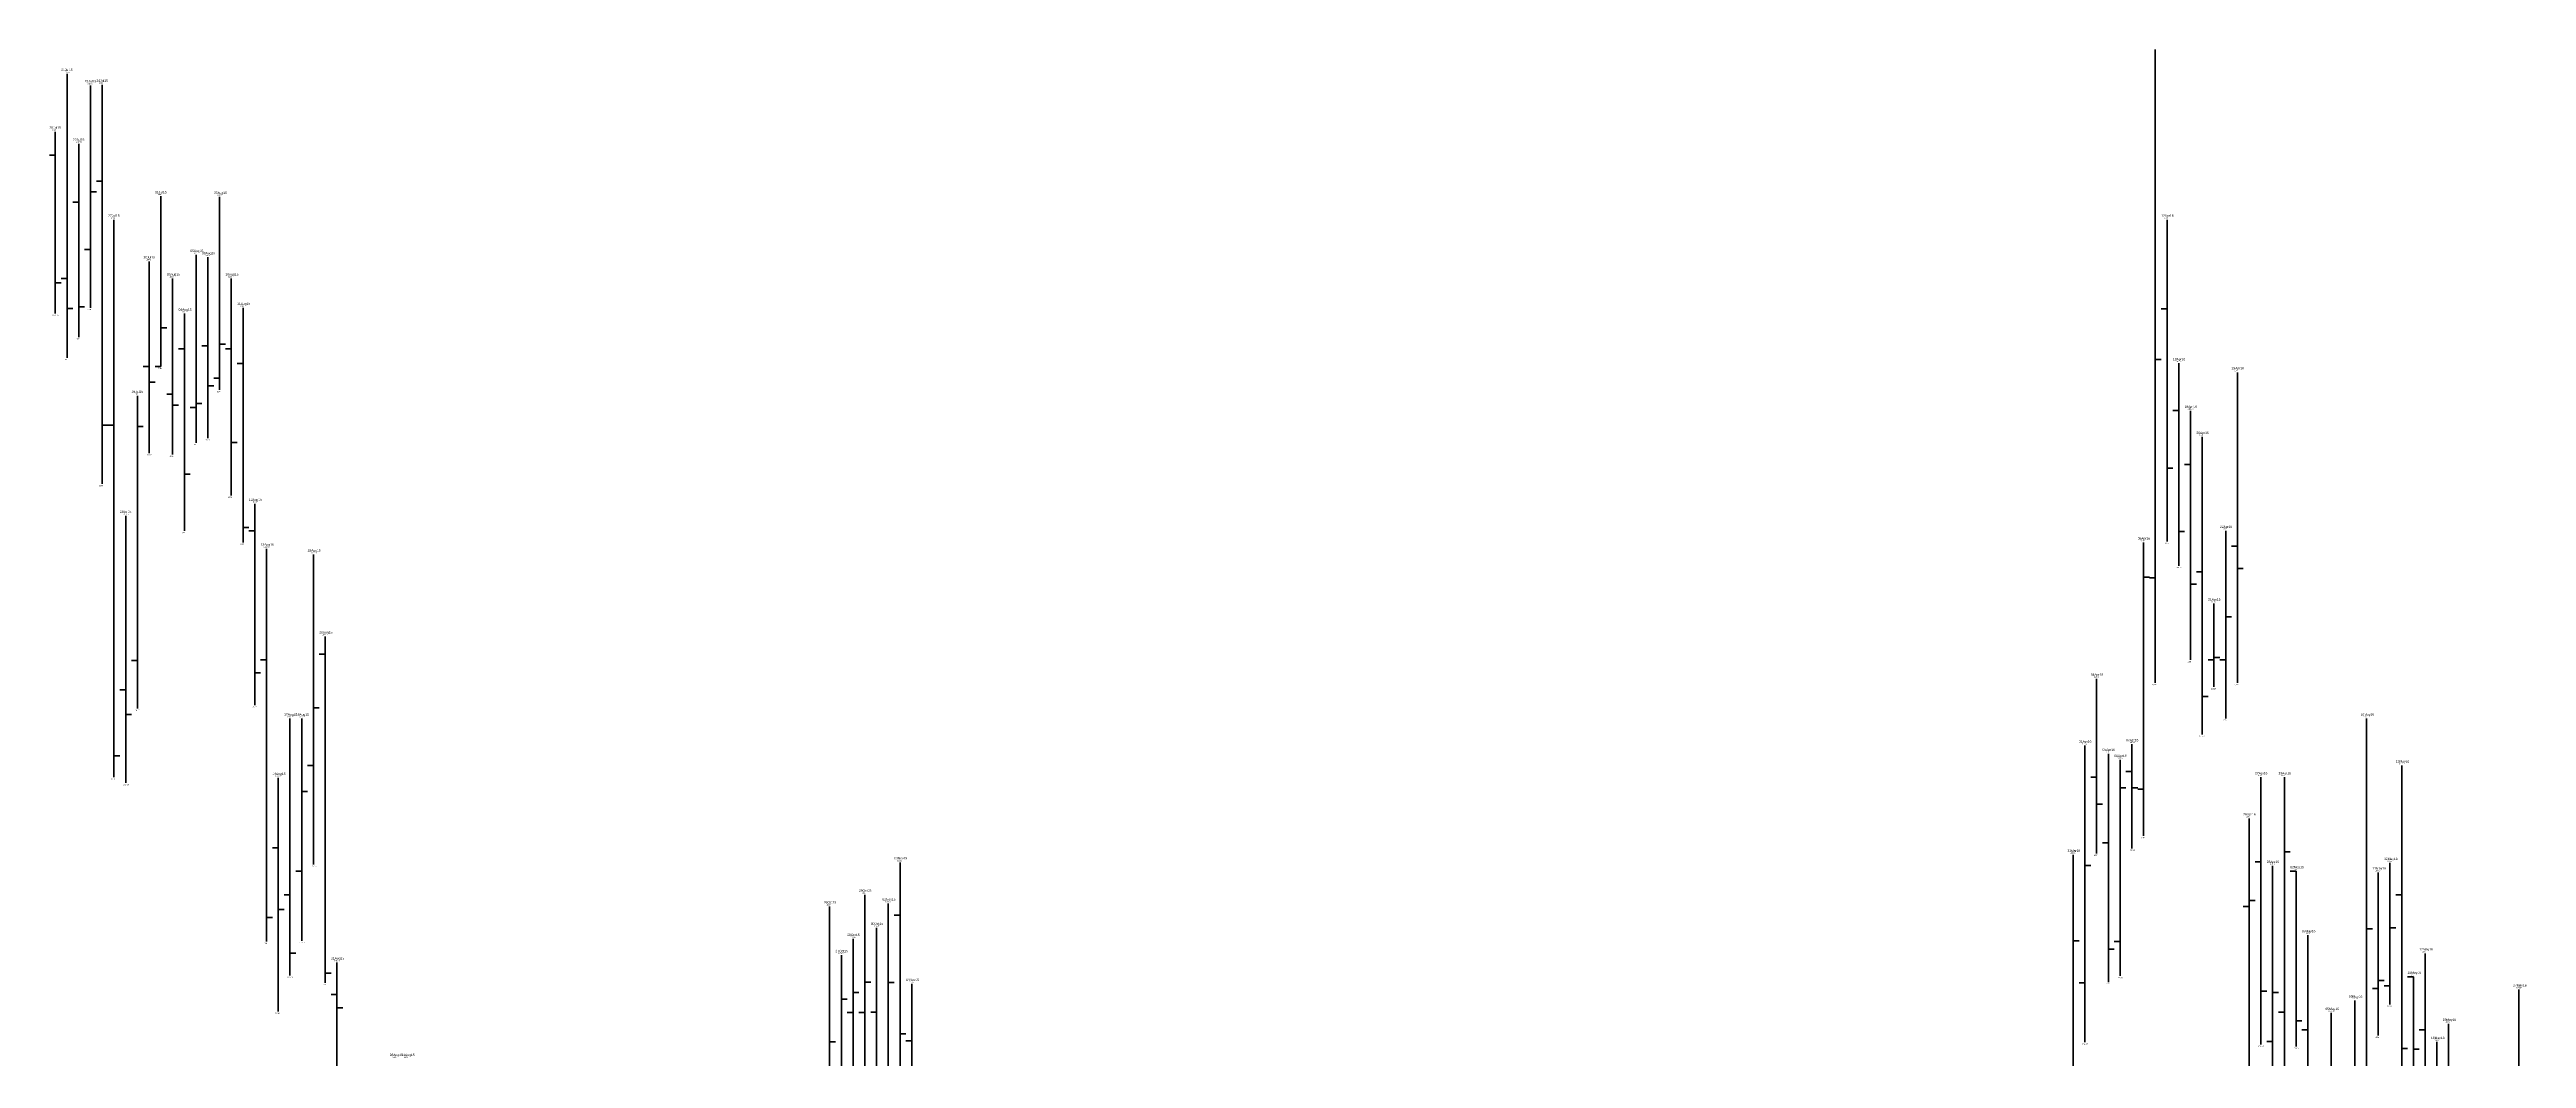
# Model space of a CAD drawing. Header units: inches. Extents: x 0 to 30000, y -20 to 2443.
# Drawn here: x 5104.5 to 5315.6, y 631 to 717 of the extents above; entities that cross this region are included whole.
import ezdxf

# ---------------------------------------------------------------- set-up
doc = ezdxf.new("R2010")
doc.units = ezdxf.units.IN
doc.header["$MEASUREMENT"] = 0
for name, color, linetype in [('DATE', 7, 'Continuous'), ('Graph', 7, 'Continuous'), ('Rate', 7, 'Continuous')]:
    doc.layers.add(name, color=color, linetype=linetype)
doc.styles.get("Standard").update_dxf_attribs({"font": 'arial.ttf'})

msp = doc.modelspace()

# ---------------------------------------------------------------- linework, layer by layer
at = {"layer": 'Graph', "color": 3, "lineweight": 35}
for p, q in [((5284, 717), (5284, 663.05)), ((5108, 713.95), (5108, 695)), ((5108, 704.875), (5108.5, 704.875)), ((5114, 704.5), (5114, 690)), ((5119, 704.45), (5119, 688)), ((5108, 699.975), (5107.5, 699.975)), ((5117, 699.5), (5117, 683.5)), ((5114, 693.3), (5114.5, 693.3)), ((5119, 691.9), (5119.5, 691.9)), ((5284, 690.6), (5284.5, 690.6)), ((5114, 690), (5113.5, 690)), ((5119, 689), (5118.5, 689)), ((5112, 687.5), (5112, 660.85)), ((5117, 686.5), (5116.5, 686.5)), ((5117, 686.85), (5117.5, 686.85)), ((5112, 684.9), (5112.5, 684.9)), ((5290, 676), (5290, 660)), ((5127, 673.975), (5127, 647.575)), ((5283, 675), (5283, 650)), ((5283, 672.05), (5283.5, 672.05)), ((5284, 672), (5283.5, 672)), ((5289, 669.8), (5289, 662.7)), ((5290, 668.675), (5290.5, 668.675)), ((5289, 665.2), (5289.5, 665.2)), ((5112, 664.95), (5111.5, 664.95)), ((5289, 665), (5288.5, 665)), ((5290, 665), (5289.5, 665)), ((5127, 660.925), (5127.5, 660.925)), ((5126, 660), (5126, 641.075)), ((5302, 660), (5302, 625.025)), ((5278, 657.7), (5278, 632.425)), ((5127, 656), (5126.5, 656)), ((5281, 656.475), (5281, 638.075)), ((5295, 655), (5295, 628.5)), ((5126, 653.8), (5126.5, 653.8)), ((5281, 654.1), (5281.5, 654.1)), ((5283, 654), (5282.5, 654)), ((5292, 651.5), (5292, 618.05)), ((5277, 648.4), (5277, 615.525)), ((5295, 648.65), (5295.5, 648.65)), ((5126, 647), (5125.5, 647)), ((5278, 647.475), (5278.5, 647.475)), ((5294, 647.45), (5294, 628)), ((5303, 646.9), (5303, 633)), ((5304, 647.7), (5304, 635.65)), ((5171, 644), (5171, 622.675)), ((5174, 645), (5174, 630)), ((5176, 644.25), (5176, 615)), ((5292, 644), (5291.5, 644)), ((5292, 644.5), (5292.5, 644.5)), ((5302, 642.1), (5302.5, 642.1)), ((5304, 642.175), (5304.5, 642.175)), ((5172, 639.85), (5172, 621)), ((5173, 641.225), (5173, 622.75)), ((5277, 641.075), (5277.5, 641.075)), ((5281, 641), (5280.5, 641)), ((5303, 637.7), (5303.5, 637.7)), ((5172, 636.1), (5172.5, 636.1)), ((5173, 636.675), (5173.5, 636.675)), ((5174, 637.55), (5174.5, 637.55)), ((5176, 637.525), (5176.5, 637.525)), ((5278, 637.5), (5277.5, 637.5)), ((5294, 636.675), (5294.5, 636.675)), ((5301, 635.975), (5301, 620.5)), ((5303, 637), (5302.5, 637)), ((5304, 637.225), (5303.5, 637.225)), ((5315, 636.925), (5315, 617.2)), ((5173, 634.975), (5172.5, 634.975)), ((5174, 634.975), (5173.5, 634.975)), ((5295, 635), (5294.5, 635)), ((5299, 634.925), (5299, 609.05)), ((5171, 632.45), (5171.5, 632.45)), ((5294, 632.5), (5293.5, 632.5)), ((5308, 632.45), (5308, 625.625))]:
    msp.add_line(p, q, dxfattribs=at)
at = {"layer": 'Graph', "color": 1, "lineweight": 35}
for p, q in [((5106, 714.925), (5106, 690.75)), ((5109, 714), (5109, 680)), ((5105, 710), (5105, 694.525)), ((5105, 708), (5104.5, 708)), ((5107, 708.975), (5107, 692.5)), ((5109, 705.8), (5108.5, 705.8)), ((5107, 704), (5106.5, 704)), ((5110, 702.5), (5110, 655)), ((5285, 702.5), (5285, 675.1)), ((5113, 698.95), (5113, 682.625)), ((5118, 699.3), (5118, 683.9)), ((5105, 697.125), (5105.5, 697.125)), ((5106, 697.5), (5105.5, 697.5)), ((5115, 697.5), (5115, 682.5)), ((5120, 697.5), (5120, 679)), ((5106, 694.95), (5106.5, 694.95)), ((5107, 695.075), (5107.5, 695.075)), ((5121, 695), (5121, 675)), ((5285, 694.9), (5284.5, 694.9)), ((5116, 694.5), (5116, 676)), ((5116, 691.5), (5115.5, 691.5)), ((5118, 691.75), (5117.5, 691.75)), ((5120, 691.5), (5119.5, 691.5)), ((5113, 690), (5112.5, 690)), ((5113, 688.675), (5113.5, 688.675)), ((5118, 688.35), (5118.5, 688.35)), ((5121, 690.25), (5120.5, 690.25)), ((5286, 690.275), (5286, 673.025)), ((5291, 689.5), (5291, 663.05)), ((5115, 687.65), (5114.5, 687.65)), ((5115, 686.7), (5115.5, 686.7)), ((5286, 686.25), (5285.5, 686.25)), ((5287, 686.225), (5287, 665)), ((5109, 685), (5109.5, 685)), ((5110, 685), (5109.5, 685)), ((5120, 683.525), (5120.5, 683.525)), ((5288, 684), (5288, 658.65)), ((5116, 680.825), (5116.5, 680.825)), ((5285, 681.325), (5285.5, 681.325)), ((5287, 681.65), (5286.5, 681.65)), ((5122, 678.3), (5122, 661.15)), ((5111, 677.275), (5111, 654.525)), ((5121, 676.275), (5121.5, 676.275)), ((5122, 676), (5121.5, 676)), ((5286, 675.95), (5286.5, 675.95)), ((5123, 674.475), (5123, 641)), ((5291, 674.7), (5290.5, 674.7)), ((5287, 671.45), (5287.5, 671.45)), ((5288, 672.5), (5287.5, 672.5)), ((5291, 672.8), (5291.5, 672.8)), ((5128, 665.5), (5127.5, 665.5)), ((5128, 667), (5128, 637.5)), ((5122, 663.9), (5122.5, 663.9)), ((5123, 665), (5122.5, 665)), ((5279, 663.4), (5279, 648.5)), ((5111, 662.45), (5110.5, 662.45)), ((5288, 661.875), (5288.5, 661.875)), ((5111, 660.35), (5111.5, 660.35)), ((5125, 660), (5125, 638.125)), ((5110, 656.825), (5110.5, 656.825)), ((5280, 657), (5280, 637.55)), ((5282, 657.825), (5282, 648.925)), ((5124, 654.95), (5124, 635.05)), ((5279, 655), (5278.5, 655)), ((5282, 655.5), (5281.5, 655.5)), ((5293, 655), (5293, 632.225)), ((5305, 656), (5305, 630)), ((5279, 652.725), (5279.5, 652.725)), ((5282, 654.1), (5282.5, 654.1)), ((5124, 649), (5123.5, 649)), ((5280, 649.425), (5279.5, 649.425)), ((5177, 647.75), (5177, 608.75)), ((5293, 647.8), (5292.5, 647.8)), ((5296, 647), (5295.5, 647)), ((5296, 647), (5296, 632.075)), ((5125, 645), (5124.5, 645)), ((5305, 645), (5304.5, 645)), ((5123, 643.05), (5123.5, 643.05)), ((5124, 643.725), (5124.5, 643.725)), ((5175, 642.175), (5175, 612.5)), ((5177, 643.25), (5176.5, 643.25)), ((5125, 640.025), (5125.5, 640.025)), ((5280, 640.35), (5280.5, 640.35)), ((5297, 641.55), (5297, 617.575)), ((5307, 640), (5307, 627.5)), ((5128, 638.3), (5128.5, 638.3)), ((5129, 639.225), (5129, 623.7)), ((5306, 638), (5305.5, 638)), ((5306, 638), (5306, 630)), ((5129, 636.5), (5128.5, 636.5)), ((5178, 637.4), (5178, 615.5)), ((5293, 636.775), (5293.5, 636.775)), ((5129, 635.35), (5129.5, 635.35)), ((5175, 635), (5174.5, 635)), ((5296, 634.25), (5296.5, 634.25)), ((5297, 633.5), (5296.5, 633.5)), ((5307, 633.5), (5306.5, 633.5)), ((5309, 634), (5309, 618.925)), ((5177, 633.15), (5177.5, 633.15)), ((5178, 632.55), (5177.5, 632.55)), ((5305, 631.9), (5305.5, 631.9)), ((5306, 631.85), (5306.5, 631.85))]:
    msp.add_line(p, q, dxfattribs=at)

# ---------------------------------------------------------------- texts
at = {"layer": 'DATE'}
for s, p in [('21Jul15', (5105.5, 715.175)), ('23Jul15', (5107.5, 714.2)), ('24Jul15', (5108.5, 714.25)), ('20Jul15', (5104.5, 710.25)), ('22Jul15', (5106.5, 709.225)), ('31Jul15', (5113.5, 704.75)), ('07Aug15', (5118.5, 704.7)), ('27Jul15', (5109.5, 702.75)), ('12Apr16', (5284.5, 702.75)), ('30Jul15', (5112.5, 699.2)), ('05Aug15', (5116.5, 699.75)), ('06Aug15', (5117.5, 699.55)), ('03Aug15', (5114.5, 697.75)), ('10Aug15', (5119.5, 697.75)), ('04Aug15', (5115.5, 694.75)), ('11Aug15', (5120.5, 695.25)), ('13Apr16', (5285.5, 690.525)), ('25Apr16', (5290.5, 689.75)), ('29Jul15', (5111.5, 687.75)), ('18Apr16', (5286.5, 686.475)), ('20Apr16', (5287.5, 684.25)), ('28Jul15', (5110.5, 677.525)), ('12Aug15', (5121.5, 678.55)), ('22Apr16', (5289.5, 676.25)), ('13Aug15', (5122.5, 674.725)), ('19Aug15', (5126.5, 674.225)), ('08Apr16', (5282.5, 675.25)), ('21Apr16', (5288.5, 670.05)), ('20Aug15', (5127.5, 667.25)), ('04Apr16', (5278.5, 663.65)), ('17Aug15', (5124.5, 660.25)), ('18Aug15', (5125.5, 660.25)), ('10May16', (5301.5, 660.25)), ('01Apr16', (5277.5, 657.95)), ('05Apr16', (5279.5, 657.25)), ('06Apr16', (5280.5, 656.725)), ('07Apr16', (5281.5, 658.075)), ('14Aug15', (5123.5, 655.2)), ('27Apr16', (5292.5, 655.25)), ('29Apr16', (5294.5, 655.25)), ('13May16', (5304.5, 656.25)), ('26Apr16', (5291.5, 651.75)), ('03Nov15', (5176.5, 648)), ('31Mar16', (5276.5, 648.65)), ('28Apr16', (5293.5, 647.7)), ('02May16', (5295.5, 647.25)), ('11May16', (5302.5, 647.15)), ('12May16', (5303.5, 647.95)), ('26Oct15', (5170.5, 644.25)), ('29Oct15', (5173.5, 645.25)), ('02Nov15', (5175.5, 644.5)), ('30Oct15', (5174.5, 642.425)), ('03May16', (5296.5, 641.8)), ('27Oct15', (5171.5, 640.1)), ('28Oct15', (5172.5, 641.475)), ('17May16', (5306.5, 640.25)), ('21Aug15', (5128.5, 639.475)), ('04Nov15', (5177.5, 637.65)), ('16May16', (5305.5, 638.25)), ('09May16', (5300.5, 636.225)), ('27May16', (5314.5, 637.175)), ('05May16', (5298.5, 635.175)), ('19May16', (5308.5, 634.25)), ('28Aug15', (5133.5, 631.25)), ('31Aug15', (5134.5, 631.25)), ('18May16', (5307.5, 632.7))]:
    msp.add_text(s, height=0.2, dxfattribs=at).set_placement(p)
at = {"layer": 'Rate'}
for s, p in [('1429.85', (5105.75, 715.025)), ('1427.9', (5107.75, 714.05)), ('1428', (5108.75, 714.1)), ('1420', (5104.75, 710.1)), ('1417.95', (5106.75, 709.075)), ('1409', (5113.75, 704.6)), ('1408.9', (5118.75, 704.55)), ('1405', (5109.75, 702.6)), ('1405', (5284.75, 702.6)), ('1397.9', (5112.75, 699.05)), ('1399', (5116.75, 699.6)), ('1398.6', (5117.75, 699.4)), ('1395', (5114.75, 697.6)), ('1395', (5119.75, 697.6)), ('1390', (5107.75, 694.8)), ('1389', (5115.75, 694.6)), ('1390', (5120.75, 695.1)), ('1389.05', (5104.75, 694.325)), ('1381.5', (5105.75, 690.55)), ('1385', (5106.75, 692.3)), ('1380.55', (5285.75, 690.375)), ('1380', (5113.75, 689.8)), ('1379', (5290.75, 689.6)), ('1375', (5111.75, 687.6)), ('1376', (5118.75, 687.8)), ('1372.45', (5286.75, 686.325)), ('1368', (5287.75, 684.1)), ('1365.25', (5112.75, 682.425)), ('1365', (5114.75, 682.3)), ('1367', (5116.75, 683.3)), ('1367.8', (5117.75, 683.7)), ('1360', (5108.75, 679.8)), ('1358', (5119.75, 678.8)), ('1356.6', (5121.75, 678.4)), ('1354.55', (5110.75, 677.375)), ('1352', (5115.75, 675.8)), ('1352', (5289.75, 676.1)), ('1350', (5120.75, 674.8)), ('1348.95', (5122.75, 674.575)), ('1347.95', (5126.75, 674.075)), ('1350', (5282.75, 675.1)), ('1350.2', (5284.75, 674.9)), ('1346.05', (5285.75, 672.825)), ('1339.6', (5288.75, 669.9)), ('1334', (5127.75, 667.1)), ('1326.8', (5278.75, 663.5)), ('1326.1', (5283.75, 662.85)), ('1330', (5286.75, 664.8)), ('1326.1', (5290.75, 662.85)), ('1322.3', (5121.75, 660.95)), ('1325.4', (5288.75, 662.5)), ('1321.7', (5111.75, 660.65)), ('1320', (5124.75, 660.1)), ('1320', (5125.75, 660.1)), ('1320', (5289.75, 659.8)), ('1320', (5301.75, 660.1)), ('1315.4', (5277.75, 657.8)), ('1314', (5279.75, 657.1)), ('1312.95', (5280.75, 656.575)), ('1315.65', (5281.75, 657.925)), ('1317.3', (5287.75, 658.45)), ('1310', (5109.75, 654.8)), ('1309.9', (5123.75, 655.05)), ('1310', (5292.75, 655.1)), ('1310', (5294.75, 655.1)), ('1312', (5304.75, 656.1)), ('1309.05', (5110.75, 654.325)), ('1303', (5291.75, 651.6)), ('1296.8', (5276.75, 648.5)), ('1297', (5278.75, 648.3)), ('1297.85', (5281.75, 648.725)), ('1300', (5282.75, 649.8)), ('1295.15', (5126.75, 647.375)), ('1295.5', (5176.75, 647.85)), ('1294.9', (5293.75, 647.55)), ('1294', (5295.75, 647.1)), ('1293.8', (5302.75, 647)), ('1295.4', (5303.75, 647.8)), ('1288', (5170.75, 644.1)), ('1290', (5173.75, 645.1)), ('1288.5', (5175.75, 644.35)), ('1284.35', (5174.75, 642.275)), ('1282', (5122.75, 640.8)), ('1282.15', (5125.75, 640.875)), ('1279.7', (5171.75, 639.95)), ('1282.45', (5172.75, 641.325)), ('1283.1', (5296.75, 641.65)), ('1280', (5306.75, 640.1)), ('1276.25', (5124.75, 637.925)), ('1278.45', (5128.75, 639.325)), ('1276.15', (5280.75, 637.875)), ('1276', (5305.75, 638.1)), ('1275', (5127.75, 637.3)), ('1274.8', (5177.75, 637.5)), ('1275.1', (5279.75, 637.35)), ('1271.95', (5300.75, 636.075)), ('1271.3', (5303.75, 635.45)), ('1273.85', (5314.75, 637.025)), ('1270.1', (5123.75, 634.85)), ('1269.85', (5298.75, 635.025)), ('1268', (5308.75, 634.1)), ('1264.85', (5277.75, 632.225)), ('1264.45', (5292.75, 632.025)), ('1264.15', (5295.75, 631.875)), ('1266', (5302.75, 632.8)), ('1264.9', (5307.75, 632.55)), ('1262', (5133.75, 631.1)), ('1262', (5134.75, 631.1))]:
    msp.add_text(s, height=0.1, dxfattribs=at).set_placement(p)

doc.saveas('drawing.dxf')
